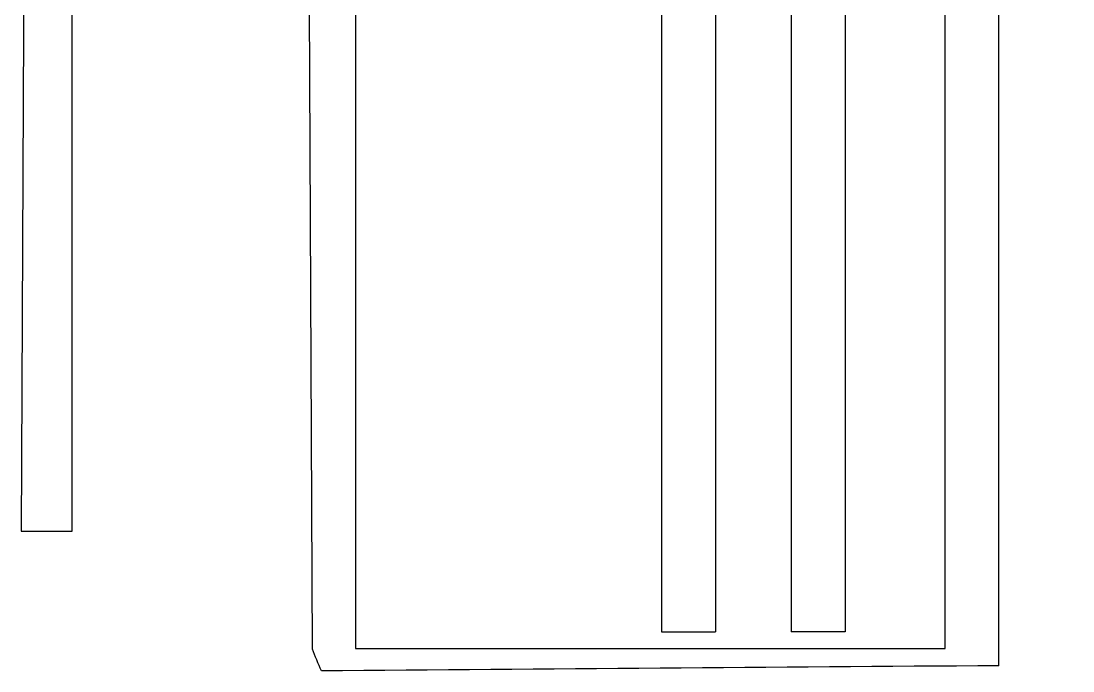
# Model space of a CAD drawing. Extents: x -303 to 288, y -142 to 145.
# Drawn here: x -39.2 to 29.1, y -103.8 to -61.6 of the extents above; entities that cross this region are included whole.
import ezdxf

# ---------------------------------------------------------------- set-up
doc = ezdxf.new("R2010")
doc.units = 0
doc.header["$MEASUREMENT"] = 0
doc.layers.add('LAYER_1', color=7, linetype='CONTINUOUS')

msp = doc.modelspace()

# ---------------------------------------------------------------- linework, layer by layer
at = {"layer": 'LAYER_1', "color": 1}
for points in [[(5.8812, 17.7578), (-8.7922, 17.8578), (-23.4458, 17.9778), (-38.0992, 18.0978), (-38.0992, 18.0978), (-38.3104, 17.623), (-38.495, 17.148), (-38.6796, 16.6732), (-38.6796, 16.6732), (-38.6796, 16.6732), (-39.1996, -94.7056), (-39.1996, -94.7056)], [(10.7948, 17.7578), (25.4682, 17.8578), (40.1218, 17.9778), (54.7752, 18.0978), (54.7752, 18.0978), (54.9864, 17.623), (55.171, 17.148), (55.3556, 16.6732), (55.3556, 16.6732), (55.3556, 16.6732), (55.8756, -94.7056), (55.8756, -94.7056)], [(24.2767, -103.4356), (9.6033, -103.5356), (-5.0503, -103.6556), (-19.7037, -103.7756), (-19.7037, -103.7756), (-19.9149, -103.3008), (-20.0995, -102.8258), (-20.2841, -102.351), (-20.2841, -102.351), (-20.2841, -102.351), (-20.8041, 9.0278), (-20.8041, 9.0278)]]:
    msp.add_open_spline(points, degree=3, knots=[0, 0, 0, 0, 0.25, 0.25, 0.25, 0.25, 0.5, 0.5, 0.5, 0.5, 1, 1, 1, 1], dxfattribs=at)
for points in [[(5.8812, 17.7578), (5.8812, 17.7578), (5.8812, -101.2354), (5.8812, -101.2354)], [(10.7948, 17.7578), (10.7948, 17.7578), (10.7948, -101.2354), (10.7948, -101.2354)], [(-35.883, -94.7058), (-35.883, -94.7058), (-35.883, 16.6318), (-35.883, 16.6318)], [(2.3834, 16.6318), (2.3834, 16.6318), (2.3834, -101.2354), (2.3834, -101.2354)], [(14.2926, 16.6318), (14.2926, 16.6318), (14.2926, -101.2354), (14.2926, -101.2354)], [(20.7789, -102.3096), (20.7789, -102.3096), (20.7789, 15.5576), (20.7789, 15.5576)], [(24.2767, -103.4356), (24.2767, -103.4356), (24.2767, 15.5576), (24.2767, 15.5576)], [(-17.4875, 9.028), (-17.4875, 9.028), (-17.4875, -102.3096), (-17.4875, -102.3096)], [(-39.1996, -94.7058), (-39.1996, -94.7058), (-35.883, -94.7058), (-35.883, -94.7058)], [(2.3834, -101.2354), (2.3834, -101.2354), (5.8812, -101.2354), (5.8812, -101.2354)], [(14.2926, -101.2354), (14.2926, -101.2354), (10.7948, -101.2354), (10.7948, -101.2354)], [(-17.4875, -102.3096), (-17.4875, -102.3096), (20.7789, -102.3096), (20.7789, -102.3096)]]:
    msp.add_open_spline(points, degree=3, dxfattribs=at)

doc.saveas('drawing.dxf')
